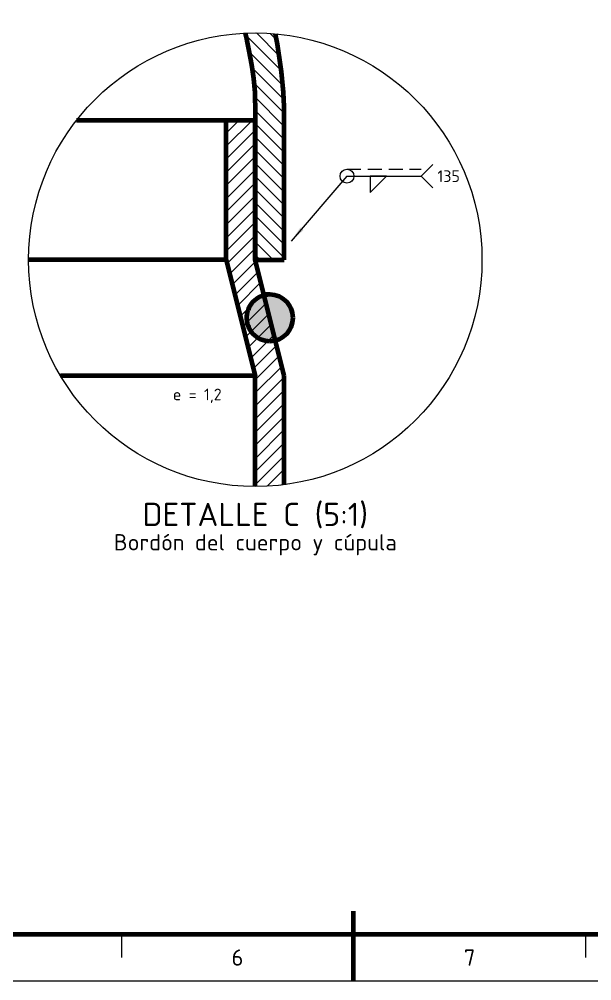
# Model space of a CAD drawing. Header units: millimetres. Extents: x 0 to 2382, y 0 to 420.
# Drawn here: x 879 to 1002.3, y 0 to 207 of the extents above; entities that cross this region are included whole.
import ezdxf
from ezdxf.enums import TextEntityAlignment as Align

# ---------------------------------------------------------------- set-up
doc = ezdxf.new("R2010")
doc.units = ezdxf.units.MM
doc.linetypes.add('ISO02-TRAZOS', pattern=[4.5, 3, -1.5])
for name, color, linetype, lineweight in [('01-VISIBLE', 7, 'CONTINUOUS', 70), ('05-RAYADO', 8, 'CONTINUOUS', 18), ('06-TEXTO', 7, 'CONTINUOUS', 25), ('07-RECUADRO', 7, 'CONTINUOUS', 70), ('08-FINA', 5, 'CONTINUOUS', 18), ('12-SOLDADURA', 6, 'CONTINUOUS', 18)]:
    doc.layers.add(name, color=color, linetype=linetype, lineweight=lineweight)
doc.styles.add('ISO3098', font='isocpeur.ttf')

msp = doc.modelspace()

# ---------------------------------------------------------------- hatches: boundary and pattern name
at = {"layer": '05-RAYADO'}
h = msp.add_hatch(dxfattribs=at)
h.set_pattern_fill('ANSI31', scale=0.62992, angle=90)
h.paths.add_polyline_path([(936.083, 155.25), (929.833, 155.25), (929.833, 185.25), (929.831, 186.253), (929.823, 187.257), (929.808, 188.26), (929.784, 189.263), (929.75, 190.266), (929.703, 191.269), (929.641, 192.27), (929.559, 193.27), (929.456, 194.268), (929.33, 195.264), (929.183, 196.256), (929.019, 197.246), (928.844, 198.234), (928.662, 199.221), (928.475, 200.207), (928.283, 201.192), (928.084, 202.176), (927.878, 203.158), (927.689, 204.034), (928.635, 204.069), (929.833, 204.083), (931.032, 204.069), (932.229, 204.025), (933.426, 203.951), (934.156, 203.888), (934.303, 203.169), (934.494, 202.185), (934.674, 201.199), (934.844, 200.212), (935.003, 199.222), (935.151, 198.231), (935.289, 197.239), (935.416, 196.245), (935.531, 195.25), (935.636, 194.253), (935.73, 193.256), (935.813, 192.257), (935.885, 191.258), (935.946, 190.258), (935.995, 189.257), (936.034, 188.255), (936.061, 187.254), (936.078, 186.252), (936.083, 185.25)])
h = msp.add_hatch(dxfattribs=at)
h.set_pattern_fill('ANSI31', scale=0.62992)
h.paths.add_polyline_path([(936.083, 106.821), (935.811, 106.784), (934.62, 106.652), (933.426, 106.549), (932.229, 106.475), (931.032, 106.431), (929.833, 106.417), (929.833, 130.25), (923.583, 155.25), (923.583, 185.25), (929.833, 185.25), (929.833, 155.25), (936.083, 130.25)])
h = msp.add_hatch(color=7, dxfattribs=at)
h.dxf.hatch_style = 1
h.paths.add_polyline_path([(937.856, 141.744), (937.553, 140.778), (937.062, 139.894), (936.403, 139.126), (935.603, 138.507), (934.695, 138.061), (933.715, 137.808), (932.705, 137.756), (931.705, 137.91), (930.756, 138.261), (929.898, 138.796), (929.165, 139.493), (928.587, 140.323), (928.188, 141.253), (927.984, 142.244), (927.984, 143.256), (928.188, 144.247), (928.587, 145.177), (929.165, 146.007), (929.898, 146.704), (930.756, 147.239), (931.705, 147.59), (932.705, 147.744), (933.715, 147.692), (934.695, 147.439), (935.603, 146.993), (936.403, 146.374), (937.062, 145.606), (937.553, 144.722), (937.856, 143.756), (937.958, 142.75)])
at = {"layer": '08-FINA'}
h = msp.add_hatch(color=7, dxfattribs=at)
h.dxf.hatch_style = 1
h.paths.add_polyline_path([(937.583, 159.25), (940.193, 161.623), (939.529, 162.192)])

# ---------------------------------------------------------------- linework, layer by layer
at = {"layer": '01-VISIBLE'}
for points in [[(927.687, 204.034), (927.878, 203.158), (928.184, 201.684), (928.475, 200.207), (928.754, 198.728), (929.019, 197.246), (929.259, 195.761), (929.456, 194.268), (929.602, 192.77), (929.703, 191.269), (929.769, 189.765), (929.808, 188.26), (929.828, 186.755), (929.833, 185.25)], [(936.083, 185.25), (936.071, 186.75), (936.034, 188.25), (935.972, 189.75), (935.886, 191.248), (935.774, 192.744), (935.638, 194.238), (935.477, 195.73), (935.291, 197.219), (935.082, 198.705), (934.848, 200.187), (934.59, 201.665), (934.309, 203.139), (934.154, 203.888)], [(923.583, 185.25), (922.076, 185.25), (920.568, 185.25), (919.06, 185.25), (917.552, 185.25), (916.045, 185.25), (914.537, 185.25), (913.029, 185.25), (911.522, 185.25), (910.014, 185.25), (908.506, 185.25), (906.998, 185.25), (905.491, 185.25), (903.983, 185.25), (902.475, 185.25), (900.968, 185.25), (899.46, 185.25), (897.952, 185.25), (896.444, 185.25), (894.937, 185.25), (893.429, 185.25), (891.921, 185.25), (891.302, 185.25)], [(929.833, 185.25), (923.583, 185.25)], [(923.583, 155.25), (923.583, 185.25)], [(929.833, 155.25), (929.833, 185.25)], [(929.833, 185.25), (929.833, 155.25)], [(936.083, 155.25), (936.083, 185.25)], [(923.583, 155.25), (922.076, 155.25), (920.568, 155.25), (919.06, 155.25), (917.552, 155.25), (916.045, 155.25), (914.537, 155.25), (913.029, 155.25), (911.522, 155.25), (910.014, 155.25), (908.506, 155.25), (906.998, 155.25), (905.491, 155.25), (903.983, 155.25), (902.475, 155.25), (900.968, 155.25), (899.46, 155.25), (897.952, 155.25), (896.444, 155.25), (894.937, 155.25), (893.429, 155.25), (891.921, 155.25), (890.414, 155.25), (888.906, 155.25), (887.398, 155.25), (885.89, 155.25), (884.383, 155.25), (882.875, 155.25), (881.367, 155.25), (881, 155.25)], [(923.583, 155.25), (929.833, 130.25)], [(936.083, 130.25), (929.833, 155.25)], [(929.833, 155.25), (936.083, 155.25)], [(932.958, 147.75), (932.452, 147.724), (931.952, 147.648), (931.462, 147.521), (930.987, 147.345), (930.532, 147.122), (930.102, 146.854), (929.701, 146.544), (929.334, 146.195), (929.004, 145.811), (928.715, 145.395), (928.469, 144.952), (928.27, 144.487), (928.118, 144.003), (928.016, 143.507), (927.965, 143.003), (927.965, 142.497), (928.016, 141.993), (928.118, 141.497), (928.27, 141.013), (928.469, 140.548), (928.715, 140.105), (929.004, 139.689), (929.334, 139.305), (929.701, 138.956), (930.102, 138.646), (930.532, 138.378), (930.987, 138.155), (931.462, 137.979), (931.952, 137.852), (932.452, 137.776), (932.958, 137.75)], [(932.958, 147.75), (932.751, 147.75), (932.542, 147.75), (932.334, 147.75), (932.125, 147.75), (931.917, 147.75), (931.708, 147.75)], [(937.958, 142.75), (937.931, 143.273), (937.849, 143.79), (937.714, 144.295), (937.526, 144.784), (937.288, 145.25), (937.003, 145.689), (936.674, 146.096), (936.304, 146.466), (935.897, 146.795), (935.458, 147.08), (934.992, 147.318), (934.503, 147.505), (933.998, 147.641), (933.481, 147.723), (932.958, 147.75)], [(932.958, 137.75), (933.481, 137.777), (933.998, 137.859), (934.503, 137.995), (934.992, 138.182), (935.458, 138.42), (935.897, 138.705), (936.304, 139.034), (936.674, 139.404), (937.003, 139.811), (937.288, 140.25), (937.526, 140.716), (937.714, 141.205), (937.849, 141.71), (937.931, 142.227), (937.958, 142.75)], [(929.833, 130.25), (928.333, 130.25), (926.833, 130.25), (925.333, 130.25), (923.833, 130.25), (922.333, 130.25), (920.833, 130.25), (919.333, 130.25), (917.833, 130.25), (916.333, 130.25), (914.833, 130.25), (913.333, 130.25), (911.833, 130.25), (910.333, 130.25), (908.833, 130.25), (907.333, 130.25), (905.833, 130.25), (904.333, 130.25), (902.833, 130.25), (901.333, 130.25), (899.833, 130.25), (898.333, 130.25), (896.833, 130.25), (895.333, 130.25), (893.833, 130.25), (892.333, 130.25), (890.833, 130.25), (889.333, 130.25), (887.886, 130.25)], [(929.833, 106.417), (929.833, 130.25)], [(936.083, 106.821), (936.083, 130.25)]]:
    msp.add_lwpolyline(points, dxfattribs=at)
at = {"layer": '07-RECUADRO'}
msp.add_line((951, 0), (951, 15), dxfattribs=at)
msp.add_lwpolyline([(679, 10), (1238, 10), (1238, 410), (679, 410)], close=True, dxfattribs=at)
at = {"layer": '08-FINA'}
for p, q in [((901, 10), (901, 5)), ((1001, 10), (1001, 5))]:
    msp.add_line(p, q, dxfattribs=at)
msp.add_lwpolyline([(654, 0), (1248, 0), (1248, 420), (654, 420)], close=True, dxfattribs=at)
msp.add_circle((929.833, 155.25), 48.833, dxfattribs=at)
at = {"layer": '12-SOLDADURA', "linetype": 'ISO02-TRAZOS'}
msp.add_line((949.583, 174.75), (965.583, 174.75), dxfattribs=at)
at = {"layer": '12-SOLDADURA'}
for p, q in [((965.583, 173.25), (968.083, 175.75)), ((949.583, 173.25), (937.583, 159.25)), ((949.583, 173.25), (965.583, 173.25)), ((965.583, 173.25), (968.083, 170.75))]:
    msp.add_line(p, q, dxfattribs=at)
msp.add_lwpolyline([(954.583, 173.25), (954.583, 169.75), (958.083, 173.25)], close=True, dxfattribs=at)
msp.add_circle((949.583, 173.25), 1.5, dxfattribs=at)

# ---------------------------------------------------------------- texts
at = {"layer": '06-TEXTO', "style": 'ISO3098'}
for s, height, p in [('e = 1,2', 2.5, (917.333, 126.25)), ('DETALLE C (5:1)', 5, (929.833, 100.417)), ('Bordón del cuerpo y cúpula', 3.5, (929.833, 94.417)), ('6', 3.5, (926, 5)), ('7', 3.5, (976, 5))]:
    msp.add_text(s, height=height, dxfattribs=at).set_placement(p, align=Align.MIDDLE_CENTER)
at = {"layer": '12-SOLDADURA', "style": 'ISO3098'}
msp.add_text('135', height=2.5, dxfattribs=at).set_placement((969.083, 173.25), align=Align.MIDDLE_LEFT)

doc.saveas('drawing.dxf')
